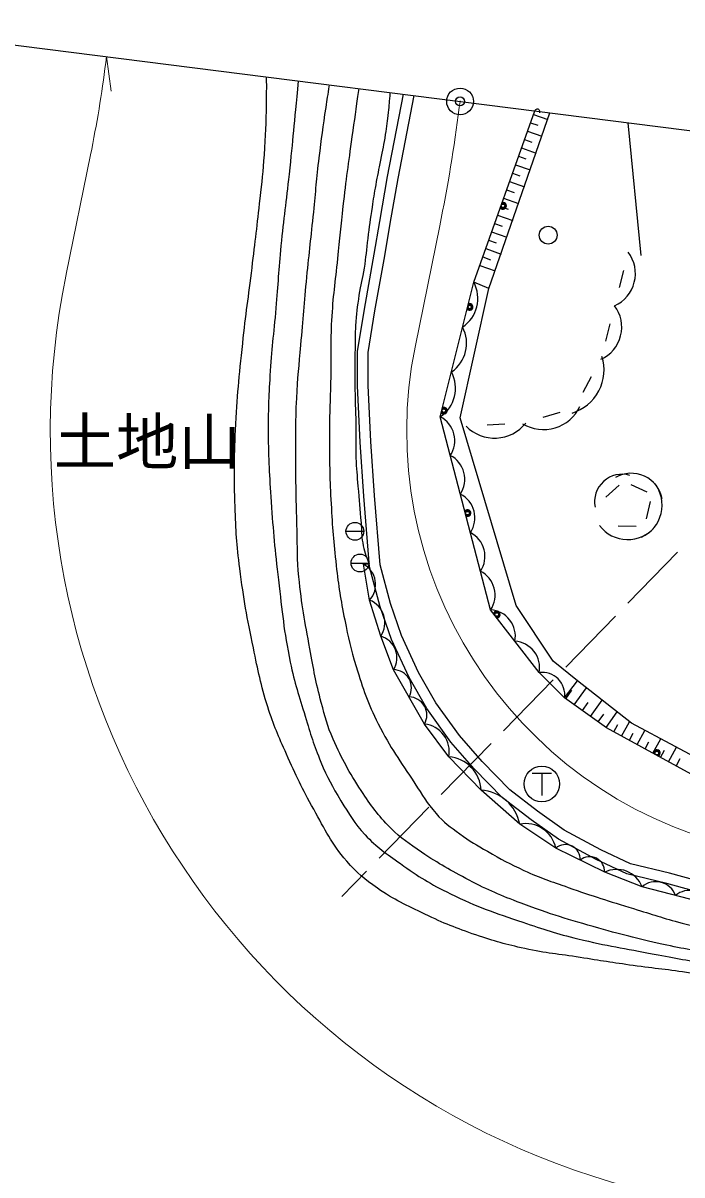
# Model space of a CAD drawing. Units: millimetres, scale not verified. Extents: x 40000 to 680000, y 20000 to 380000.
# Drawn here: x 326402 to 363381, y 248522 to 313203 of the extents above; entities that cross this region are included whole.
import ezdxf
from ezdxf.enums import TextEntityAlignment as Align

# ---------------------------------------------------------------- set-up
doc = ezdxf.new("R2010")
doc.units = ezdxf.units.MM
doc.header["$LTSCALE"] = 1000
doc.header["$PDMODE"] = 32
doc.header["$PDSIZE"] = 500
for name, color, linetype, lineweight in [('M-BGD', 7, 'Continuous', 25), ('M-BGD-EXST', 7, 'Continuous', 25), ('M-BMK', 2, 'Continuous', 13), ('M-BMK-OTRS', 5, 'Continuous', 25), ('M-BMK-ROW', 30, 'Continuous', 25), ('M-BMK-SRVR', 3, 'Continuous', 25), ('M-STR-HTXT', 7, 'Continuous', 13), ('M-STR-STRC', 7, 'Continuous', 25)]:
    doc.layers.add(name, color=color, linetype=linetype, lineweight=lineweight)
doc.layers.add('M-BMK-HTXT', color=7, linetype='Continuous')
doc.layers.add('M-OTRS', color=6, linetype='Continuous')
doc.styles.add('ＭＳ ゴシック', font='')
doc.styles.get('ＭＳ ゴシック').set_extended_font_data('MS Gothic')

msp = doc.modelspace()

# ---------------------------------------------------------------- linework, layer by layer
at = {"layer": 'M-BGD'}
for p, q in [((352552, 298289), (355975, 308161)), ((355048, 308075), (355847, 307791)), ((354880, 307604), (355284, 307461)), ((361093, 300146), (360361, 307605)), ((354545, 306662), (354952, 306517)), ((354713, 307133), (355519, 306846)), ((354377, 306191), (355192, 305901)), ((354210, 305720), (354621, 305574)), ((353874, 304778), (354289, 304630)), ((354042, 305249), (354864, 304956)), ((353706, 304307), (354536, 304012)), ((353371, 303365), (354209, 303067)), ((353539, 303836), (353958, 303687)), ((353203, 302894), (353626, 302743)), ((353036, 302423), (353881, 302122)), ((352700, 301481), (353553, 301177)), ((352868, 301952), (353295, 301800)), ((352533, 301010), (352963, 300857)), ((352365, 300539), (353226, 300232)), ((352030, 299597), (352898, 299288)), ((352197, 300068), (352632, 299913)), ((360106, 299314), (359858, 298346)), ((359337, 296310), (359089, 295341)), ((358285, 293337), (357818, 292453)), ((356528, 291332), (355570, 291045)), ((353439, 290676), (352441, 290625)), ((359117, 286575), (359855, 287250)), ((360504, 287288), (361414, 286874)), ((361603, 286330), (361364, 285359)), ((344525, 284663), (345525, 284663)), ((360809, 284937), (359809, 284960)), ((344811, 282882), (345811, 282882)), ((345509, 282811), (345830, 282833)), ((356861, 275260), (357201, 275738)), ((357339, 274920), (358019, 275875)), ((357794, 274596), (358119, 275052)), ((358250, 274272), (358899, 275183)), ((358685, 273962), (358994, 274397)), ((359119, 273653), (359738, 274522)), ((359555, 273408), (359776, 273811)), ((359993, 273167), (360435, 273973)), ((360432, 272927), (360650, 273325)), ((360870, 272687), (361306, 273482)), ((361747, 272206), (362189, 273012)), ((361309, 272446), (361530, 272849)), ((362186, 271966), (362409, 272374)), ((362624, 271725), (363071, 272542)), ((363062, 271485), (363289, 271898))]:
    msp.add_line(p, q, dxfattribs=at)
for points in [[(366262, 263854), (362535, 264885), (360291, 265422), (358567, 266234), (356453, 267372), (354918, 268466), (353319, 269706), (351720, 271322), (350417, 272820), (349063, 274713), (348064, 276464), (347088, 278596), (346451, 280424), (345843, 282676), (345520, 286629), (345313, 289677), (345169, 292829), (345169, 294751), (345559, 297141), (346116, 300226), (346418, 302053), (346864, 304589), (347751, 309204)], [(366421, 264433), (362684, 265466), (360491, 265991), (358837, 266770), (356770, 267883), (355276, 268948), (353718, 270156), (352160, 271730), (350888, 273193), (349569, 275037), (348599, 276738), (347645, 278821), (347025, 280601), (346437, 282779), (346119, 286674), (345912, 289711), (345769, 292843), (345769, 294703), (346150, 297040), (346707, 300124), (347009, 301952), (347454, 304480), (348347, 309128)], [(356794, 275308), (355368, 276729), (352642, 280256), (349816, 291089), (351694, 298655)], [(356794, 275308), (357518, 276269), (356159, 277378), (354084, 280490), (350936, 291043), (352552, 298289), (351694, 298655)], [(452087, 284686), (444671, 277174), (442095, 274551), (427546, 266842), (420964, 263480), (416206, 260904), (413130, 260404), (411226, 260339), (407581, 261083), (394131, 264410), (369700, 269668), (365443, 271278), (360542, 273889), (357518, 276269)], [(390801, 256423), (378194, 260058), (371660, 261847), (364911, 263731), (361143, 264708), (359045, 265519), (356302, 266878), (354275, 268214), (352105, 270122), (350293, 272005), (348934, 273842), (347193, 276894), (346480, 278771), (345852, 280802), (345509, 282811)]]:
    msp.add_lwpolyline(points, dxfattribs=at)
for centre in [(355871, 301291), (345025, 284663), (345311, 282882)]:
    msp.add_circle(centre, 500, dxfattribs=at)
for centre, radius, start, end in [((358792, 299135), 1978, 294.02441, 37.26204), ((349986, 297740), 1938, 303.96024, 28.15858), ((358023, 296130), 1978, 294.02441, 37.26204), ((349360, 295218), 1938, 303.96024, 28.15858), ((356473, 293729), 2535, 286.92496, 17.39888), ((348734, 292696), 1938, 303.96024, 28.15858), ((349128, 289753), 1503, 326.48745, 62.7543), ((355616, 292633), 2258, 238.59867, 334.79982), ((352863, 292152), 2253, 224.7858, 321.09279), ((349693, 287586), 1503, 326.48745, 62.7543), ((360023, 286325), 1545, 73.42479, 191.46941), ((360542, 286163), 1759, 10.55582, 120.55627), ((360298, 286136), 1971, 294.45385, 37.90204), ((350259, 285419), 1503, 326.48745, 62.7543), ((360337, 286176), 1978, 217.04983, 320.30622), ((350824, 283253), 1503, 326.48745, 62.7543), ((344903, 281674), 1288, 317.42293, 61.96493), ((351389, 281086), 1503, 326.48745, 62.7543), ((345325, 279526), 1380, 326.81035, 67.56541), ((352539, 278768), 1492, 349.3677, 86.02098), ((346129, 277564), 1257, 327.82308, 73.75341), ((353902, 277004), 1492, 349.3677, 86.02098), ((347175, 275873), 1022, 330.40309, 88.99021), ((355542, 275478), 1263, 352.28188, 97.93728), ((348045, 274346), 1022, 330.40309, 88.99021), ((348765, 272296), 1555, 349.23177, 83.79034), ((350148, 270052), 1958, 2.02445, 85.75793), ((351977, 267788), 2337, 10.50041, 86.86083), ((354616, 266525), 1723, 11.84202, 101.40232), ((356839, 266238), 836, 357.31154, 129.95763), ((358210, 265558), 836, 357.31154, 129.95763), ((359728, 264167), 1515, 20.94526, 116.8053), ((361910, 263789), 1197, 21.06562, 129.8403), ((363794, 263300), 1197, 21.06562, 129.8403)]:
    msp.add_arc(centre, radius, start, end, dxfattribs=at)
for points, knots in [([(387780, 253084), (386548, 253400), (386223, 253489), (385232, 253770), (383834, 254167), (383060, 254420), (381678, 254867), (381115, 255049), (380808, 255178), (380248, 255368), (379104, 255756), (378460, 255962), (377314, 256346), (376317, 256679), (375765, 256888), (374763, 257204), (373891, 257479), (373404, 257636), (372521, 257872), (371187, 258228), (370430, 258387), (369087, 258707), (368054, 258953), (367477, 259099), (366440, 259327), (365437, 259546), (364877, 259682), (363865, 259851), (362613, 260060), (361901, 260102), (360645, 260281), (359479, 260446), (358828, 260552), (357664, 260734), (356452, 260923), (355763, 260975), (354564, 261234), (353478, 261470), (352875, 261640), (351822, 261998), (350678, 262386), (350049, 262645), (348960, 263166), (347889, 263679), (347270, 263950), (346289, 264621), (345549, 265127), (345163, 265471), (344572, 266147), (343685, 267162), (343371, 267879), (342712, 269056), (342053, 270234), (341736, 270924), (341186, 272156), (340733, 273172), (340473, 273743), (340137, 274803), (339734, 276074), (339598, 276813), (339326, 278118), (338965, 279848), (338791, 280825), (338563, 282578), (338387, 283930), (338350, 284696), (338300, 286059), (338240, 287735), (338249, 288677), (338324, 290352), (338410, 292257), (338534, 293320), (338730, 295217), (338901, 296878), (339054, 297803), (339254, 299461), (339437, 300979), (339545, 301828), (339707, 303348), (339810, 304307), (339887, 304843), (339946, 305805), (340014, 306921), (340048, 307548), (340065, 308666), (340074, 309256), (340077, 309449), (340072, 310177)], [0, 0, 0, 0, 1, 1, 1, 2, 2, 2, 3, 3, 3, 4, 4, 4, 5, 5, 5, 6, 6, 6, 7, 7, 7, 8, 8, 8, 9, 9, 9, 10, 10, 10, 11, 11, 11, 12, 12, 12, 13, 13, 13, 14, 14, 14, 15, 15, 15, 16, 16, 16, 17, 17, 17, 18, 18, 18, 19, 19, 19, 20, 20, 20, 21, 21, 21, 22, 22, 22, 23, 23, 23, 24, 24, 24, 25, 25, 25, 26, 26, 26, 27, 27, 27, 28, 28, 28, 29, 29, 29, 29]), ([(341839, 309953), (341604, 307408), (341548, 306755), (341329, 304708), (341162, 303142), (341030, 302269), (340876, 300701), (340742, 299334), (340705, 298565), (340590, 297196), (340465, 295714), (340339, 294889), (340256, 293404), (340185, 292148), (340151, 291443), (340161, 290185), (340171, 288674), (340228, 287829), (340327, 286322), (340441, 284604), (340528, 283643), (340733, 281934), (340951, 280121), (341030, 279095), (341401, 277307), (341650, 276106), (341879, 275453), (342235, 274279), (342544, 273261), (342705, 272683), (343118, 271703), (343488, 270824), (343742, 270348), (344238, 269533), (344715, 268752), (344978, 268299), (345598, 267625), (346274, 266890), (346765, 266586), (347577, 266004), (348619, 265256), (349240, 264877), (350391, 264311), (351918, 263559), (352833, 263258), (354445, 262713), (355643, 262308), (356316, 262079), (357545, 261783), (359198, 261384), (360144, 261246), (361814, 260924), (363060, 260684), (363763, 260569), (365009, 260328), (366437, 260052), (367235, 259887), (368658, 259589), (369899, 259329), (370594, 259181), (371829, 258897), (373278, 258565), (374086, 258362), (375526, 257991), (376508, 257738), (377057, 257590), (378030, 257300), (379608, 256829), (380467, 256488), (382036, 255988), (383532, 255511), (384377, 255264), (385875, 254796), (386826, 254499), (387350, 254305), (388308, 254033), (388812, 253889), (388976, 253842), (389602, 253680)], [0, 0, 0, 0, 1, 1, 1, 2, 2, 2, 3, 3, 3, 4, 4, 4, 5, 5, 5, 6, 6, 6, 7, 7, 7, 8, 8, 8, 9, 9, 9, 10, 10, 10, 11, 11, 11, 12, 12, 12, 13, 13, 13, 14, 14, 14, 15, 15, 15, 16, 16, 16, 17, 17, 17, 18, 18, 18, 19, 19, 19, 20, 20, 20, 21, 21, 21, 22, 22, 22, 23, 23, 23, 24, 24, 24, 25, 25, 25, 26, 26, 26, 26]), ([(390384, 255087), (388794, 255528), (388393, 255639), (387116, 255988), (385636, 256393), (384811, 256635), (383324, 257013), (382209, 257297), (381581, 257440), (380462, 257705), (379215, 258000), (378517, 258167), (377267, 258444), (375556, 258824), (374592, 259010), (372879, 259374), (371220, 259727), (370296, 259945), (368634, 260281), (367407, 260528), (366716, 260646), (365486, 260877), (364332, 261093), (363677, 261174), (362529, 261425), (361028, 261753), (360191, 261958), (358714, 262379), (356991, 262870), (356024, 263152), (354350, 263786), (353187, 264226), (352539, 264493), (351440, 265074), (350370, 265640), (349773, 265970), (348769, 266648), (348055, 267131), (347642, 267400), (347028, 268007), (346288, 268740), (345960, 269238), (345383, 270106), (344672, 271174), (344336, 271820), (343809, 272991), (343463, 273759), (343361, 274229), (343141, 275042), (342826, 276209), (342716, 276881), (342498, 278070), (342210, 279637), (342044, 280517), (341878, 282101), (341769, 283130), (341812, 283713), (341782, 284748), (341741, 286163), (341715, 286956), (341711, 288372), (341706, 289844), (341695, 290670), (341758, 292140), (341809, 293307), (341900, 293957), (341997, 295121), (342121, 296612), (342188, 297447), (342331, 298937), (342467, 300363), (342565, 301160), (342712, 302585), (342835, 303777), (342876, 304448), (343022, 305638), (343157, 306739), (343237, 307355), (343404, 308452), (343480, 308951), (343503, 309111), (343605, 309729)], [0, 0, 0, 0, 1, 1, 1, 2, 2, 2, 3, 3, 3, 4, 4, 4, 5, 5, 5, 6, 6, 6, 7, 7, 7, 8, 8, 8, 9, 9, 9, 10, 10, 10, 11, 11, 11, 12, 12, 12, 13, 13, 13, 14, 14, 14, 15, 15, 15, 16, 16, 16, 17, 17, 17, 18, 18, 18, 19, 19, 19, 20, 20, 20, 21, 21, 21, 22, 22, 22, 23, 23, 23, 24, 24, 24, 25, 25, 25, 26, 26, 26, 27, 27, 27, 27]), ([(345246, 309521), (345052, 308204), (345005, 307867), (344858, 306806), (344649, 305289), (344527, 304440), (344352, 302918), (344221, 301774), (344162, 301132), (344048, 299986), (343912, 298626), (343785, 297869), (343714, 296504), (343649, 295248), (343688, 294542), (343666, 293285), (343642, 291916), (343591, 291149), (343594, 289779), (343598, 288382), (343615, 287598), (343690, 286202), (343763, 284849), (343818, 284091), (343976, 282745), (344117, 281546), (344214, 280875), (344453, 279692), (344662, 278658), (344781, 278075), (345097, 277069), (345501, 275783), (345730, 275053), (346337, 273850), (347027, 272483), (347547, 271790), (348388, 270511), (348832, 269835), (349047, 269426), (349580, 268818), (350033, 268301), (350363, 268082), (350916, 267673), (351491, 267247), (351846, 267054), (352466, 266695), (353248, 266242), (353697, 266003), (354516, 265622), (355458, 265185), (356018, 265014), (356997, 264668), (358419, 264166), (359228, 263920), (360669, 263476), (361728, 263150), (362316, 262949), (363388, 262665), (365082, 262217), (366046, 262022), (367752, 261616), (369130, 261288), (369895, 261074), (371281, 260781), (373174, 260381), (374256, 260264), (376146, 259851), (377843, 259481), (378775, 259192), (380462, 258778), (381961, 258411), (382797, 258192), (384302, 257848), (386397, 257370), (387087, 257246), (389692, 256742)], [0, 0, 0, 0, 1, 1, 1, 2, 2, 2, 3, 3, 3, 4, 4, 4, 5, 5, 5, 6, 6, 6, 7, 7, 7, 8, 8, 8, 9, 9, 9, 10, 10, 10, 11, 11, 11, 12, 12, 12, 13, 13, 13, 14, 14, 14, 15, 15, 15, 16, 16, 16, 17, 17, 17, 18, 18, 18, 19, 19, 19, 20, 20, 20, 21, 21, 21, 22, 22, 22, 23, 23, 23, 24, 24, 24, 25, 25, 25, 25]), ([(346994, 309300), (346951, 308760), (346939, 308617), (346892, 308181), (346839, 307696), (346810, 307423), (346733, 306941), (346643, 306379), (346569, 306069), (346463, 305510), (346358, 304964), (346290, 304659), (346192, 304111), (346105, 303622), (346059, 303347), (345986, 302855), (345884, 302174), (345836, 301790), (345747, 301107), (345663, 300455), (345642, 300086), (345540, 299437), (345448, 298844), (345340, 298521), (345254, 297927), (345157, 297259), (345103, 296884), (345064, 296210), (345035, 295726), (345036, 295454), (345032, 294970), (345022, 293921), (345013, 293333), (345033, 292284), (345044, 291724), (345065, 291410), (345076, 290850), (345091, 290047), (345048, 289596), (345083, 288794), (345110, 288166), (345146, 287816), (345196, 287190), (345259, 286389), (345302, 285941), (345370, 285140), (345407, 284702), (345385, 284450), (345465, 284017), (345553, 283541), (345627, 283362), (345830, 282833)], [0, 0, 0, 0, 1, 1, 1, 2, 2, 2, 3, 3, 3, 4, 4, 4, 5, 5, 5, 6, 6, 6, 7, 7, 7, 8, 8, 8, 9, 9, 9, 10, 10, 10, 11, 11, 11, 12, 12, 12, 13, 13, 13, 14, 14, 14, 15, 15, 15, 16, 16, 16, 17, 17, 17, 17])]:
    msp.add_open_spline(points, degree=3, knots=knots, dxfattribs=at)
at = {"layer": 'M-BGD-EXST'}
for p, q in [((354967, 271078), (356067, 271078)), ((355517, 271078), (355517, 269828))]:
    msp.add_line(p, q, dxfattribs=at)
msp.add_circle((355517, 270478), 1000, dxfattribs=at)
at = {"layer": 'M-BMK'}
for p, q in [((350927, 308801), (350883, 308456)), ((349787, 301811), (348420, 295101))]:
    msp.add_line(p, q, dxfattribs=at)
for centre, radius, start, end in [((261598, 319776), 90000, 348.48613, 352.77472), ((371937, 290310), 24000, 168.48617, 256.3641)]:
    msp.add_arc(centre, radius, start, end, dxfattribs=at)
at = {"layer": 'M-BMK-OTRS'}
msp.add_line((316205, 313203), (385649, 304399), dxfattribs=at)
at = {"layer": 'M-BMK-ROW'}
for p, q in [((360348, 280620), (363140, 283484)), ((356857, 277041), (359649, 279905)), ((353366, 273461), (356159, 276325)), ((349875, 269881), (352668, 272745)), ((346384, 266302), (349177, 269165)), ((344287, 264152), (345686, 265586))]:
    msp.add_line(p, q, dxfattribs=at)
at = {"layer": 'M-BMK-SRVR'}
msp.add_circle((350927, 308801), 750, dxfattribs=at)
msp.add_point((350927, 308801), dxfattribs=at)
at = {"layer": 'M-OTRS'}
msp.add_point((350927, 308801), dxfattribs=at)
at = {"layer": 'M-STR-HTXT'}
for p, q in [((331086, 311317), (331042, 310972)), ((331086, 311317), (331343, 309369)), ((330189, 305803), (328822, 299093))]:
    msp.add_line(p, q, dxfattribs=at)
for centre, radius, start, end in [((261598, 319776), 70000, 348.48613, 352.77472), ((371937, 290310), 44000, 168.48617, 256.3641)]:
    msp.add_arc(centre, radius, start, end, dxfattribs=at)
at = {"layer": 'M-STR-STRC'}
msp.add_lwpolyline([(451706, 277161), (446316, 273655), (443073, 270913), (435928, 267246), (423009, 260477), (420386, 259189), (417476, 258331), (414257, 258021), (411371, 258092), (408987, 258545), (397868, 261943), (368062, 268744), (359155, 273627), (356794, 275308), (355368, 276729), (352642, 280256), (349816, 291089), (351694, 298655), (355117, 308270)], dxfattribs=at)
for centre, radius in [((353339, 302940), 112), ((353339, 302940), 100), ((351464, 297258), 100), ((350018, 291435), 100), ((351343, 285684), 100), ((352988, 279993), 100), ((361973, 272210), 100)]:
    msp.add_circle(centre, radius, dxfattribs=at)
for centre, radius, start, end in [((355258, 308220), 150, 340.40572, 160.40572), ((353339, 302940), 188, 213.53582, 107.27562), ((353339, 302940), 150, 201.81534, 118.9961), ((351464, 297258), 188, 219.18951, 112.92931), ((351464, 297258), 150, 207.46903, 124.64979), ((351464, 297258), 112, 166.05946, 166.05936), ((350018, 291435), 188, 219.18951, 112.92931), ((350018, 291435), 150, 207.46903, 124.64979), ((350018, 291435), 112, 166.05946, 166.05936), ((351343, 285684), 188, 247.75098, 141.49077), ((351343, 285684), 150, 236.0305, 153.21125), ((351343, 285684), 112, 194.62094, 194.62081), ((352988, 279993), 188, 270.82444, 164.56424), ((352988, 279993), 150, 259.10396, 176.28472), ((352988, 279993), 112, 217.69436, 217.69432), ((361973, 272210), 188, 294.39887, 188.13866), ((361973, 272210), 150, 282.67839, 199.85914), ((361973, 272210), 112, 241.26882, 241.26871)]:
    msp.add_arc(centre, radius, start, end, dxfattribs=at)

# ---------------------------------------------------------------- texts
at = {"layer": 'M-BMK-HTXT', "style": 'ＭＳ ゴシック'}
msp.add_text('土地山', height=2566, dxfattribs=at).set_placement((333369, 289691), align=Align.MIDDLE_CENTER)

doc.saveas('drawing.dxf')
